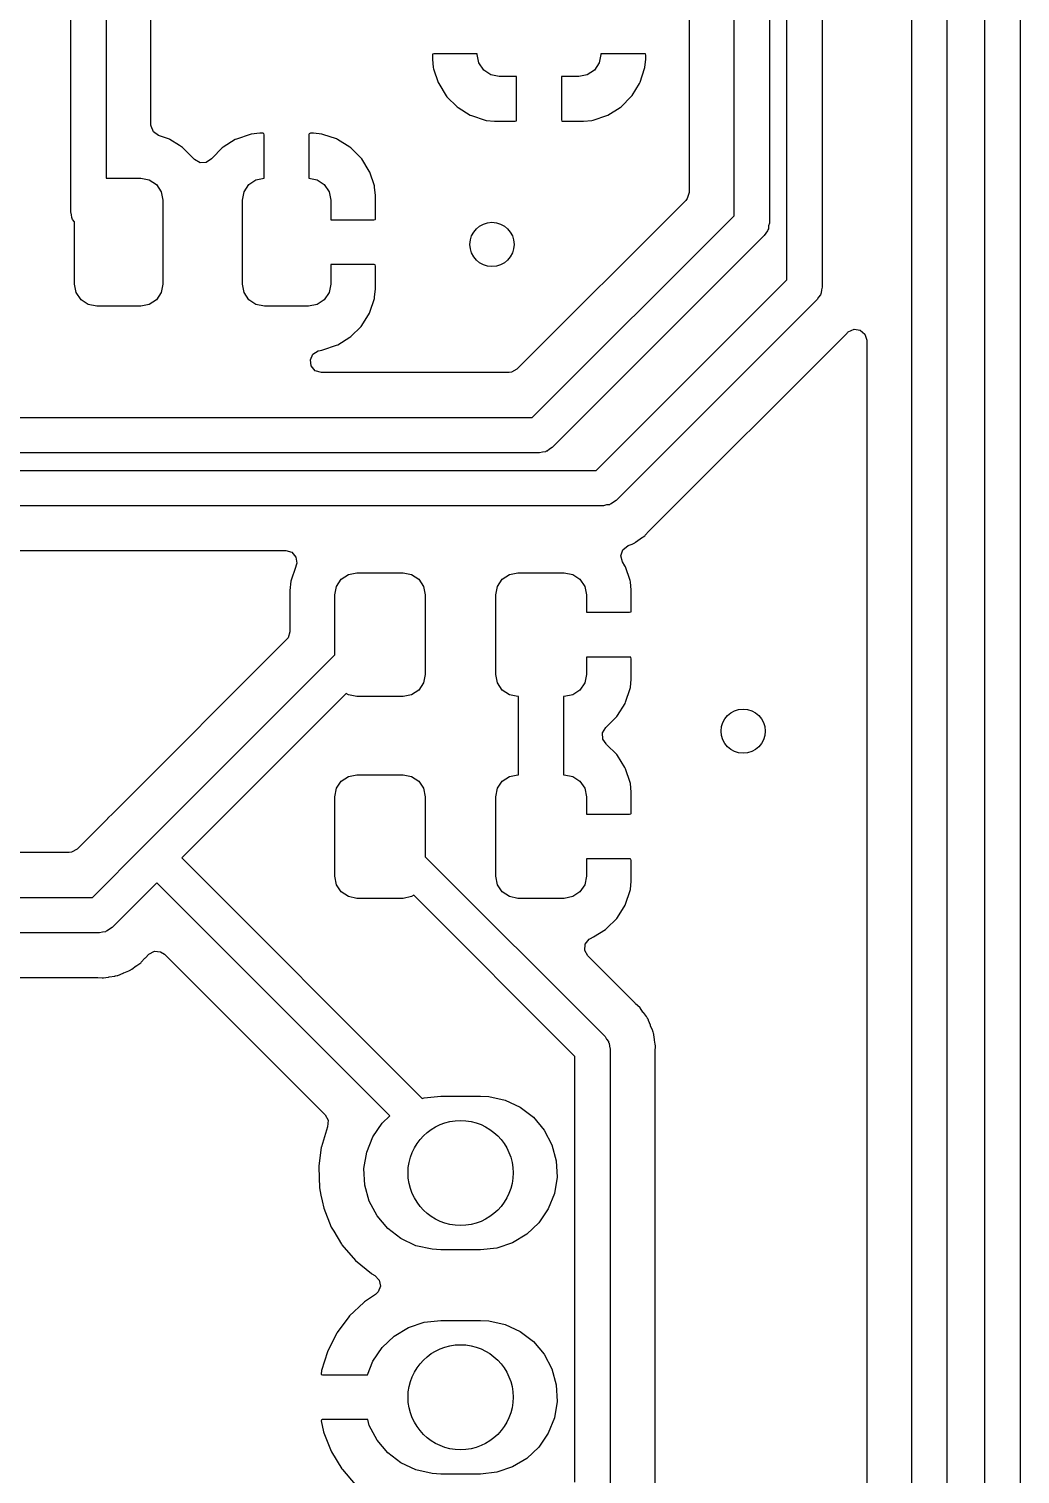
# Model space of a CAD drawing. Extents: x 83 to 135, y -230 to -45.
# Drawn here: x 123.38 to 134.61, y -179.31 to -162.94 of the extents above; entities that cross this region are included whole.
import ezdxf

# ---------------------------------------------------------------- set-up
doc = ezdxf.new("R2010")
doc.units = 0
doc.layers.add('BLACK', color=7, linetype='CONTINUOUS')

msp = doc.modelspace()

# ---------------------------------------------------------------- linework, layer by layer
at = {"layer": 'BLACK', "linetype": 'CONTINUOUS'}
for p, q in [((134.207, -221.872), (134.207, -113.017)), ((134.607, -112.934), (134.607, -221.956)), ((133.379, -211.399), (133.379, -113.214)), ((133.779, -113.132), (133.779, -211.482)), ((132.366, -146.93), (132.366, -165.862)), ((131.966, -165.779), (131.966, -147.013)), ((131.767, -149.561), (131.767, -165.137)), ((131.367, -165.054), (131.367, -149.644)), ((130.858, -149.906), (130.858, -164.791)), ((123.856, -165.011), (123.856, -152.853)), ((124.256, -161.871), (124.256, -164.629)), ((124.764, -164.027), (124.764, -162.605)), ((127.953, -163.224), (127.951, -163.232)), ((127.951, -163.232), (127.951, -163.274)), ((127.951, -163.274), (127.951, -163.281)), ((127.951, -163.281), (127.961, -163.376)), ((127.954, -163.223), (127.953, -163.224)), ((127.969, -163.219), (127.954, -163.223)), ((128.459, -163.219), (127.969, -163.219)), ((128.459, -163.227), (128.459, -163.219)), ((128.478, -163.323), (128.459, -163.227)), ((128.532, -163.404), (128.478, -163.323)), ((129.84, -163.323), (129.786, -163.404)), ((129.859, -163.227), (129.84, -163.323)), ((130.353, -163.219), (129.859, -163.219)), ((129.859, -163.219), (129.859, -163.227)), ((130.361, -163.22), (130.353, -163.219)), ((130.357, -163.375), (130.367, -163.281)), ((130.363, -163.221), (130.361, -163.22)), ((130.367, -163.237), (130.363, -163.221)), ((130.367, -163.274), (130.367, -163.237)), ((130.367, -163.281), (130.367, -163.274)), ((127.961, -163.376), (127.964, -163.39)), ((127.964, -163.39), (128.016, -163.544)), ((128.613, -163.458), (128.532, -163.404)), ((128.709, -163.477), (128.613, -163.458)), ((128.905, -163.477), (128.709, -163.477)), ((128.905, -163.971), (128.905, -163.477)), ((129.609, -163.477), (129.413, -163.477)), ((129.413, -163.477), (129.413, -163.967)), ((129.705, -163.458), (129.609, -163.477)), ((129.786, -163.404), (129.705, -163.458)), ((130.303, -163.543), (130.354, -163.388)), ((130.354, -163.388), (130.357, -163.375)), ((128.016, -163.544), (128.022, -163.557)), ((128.022, -163.557), (128.107, -163.695)), ((130.212, -163.694), (130.297, -163.556)), ((130.297, -163.556), (130.303, -163.543)), ((128.107, -163.695), (128.116, -163.706)), ((128.116, -163.706), (128.231, -163.821)), ((128.231, -163.821), (128.242, -163.83)), ((128.242, -163.83), (128.38, -163.915)), ((129.939, -163.914), (130.077, -163.829)), ((130.077, -163.829), (130.088, -163.82)), ((130.088, -163.82), (130.203, -163.705)), ((130.203, -163.705), (130.212, -163.694)), ((128.38, -163.915), (128.393, -163.921)), ((128.393, -163.921), (128.548, -163.972)), ((128.548, -163.972), (128.561, -163.975)), ((128.561, -163.975), (128.655, -163.985)), ((128.655, -163.985), (128.662, -163.985)), ((128.662, -163.985), (128.887, -163.985)), ((128.887, -163.985), (128.902, -163.981)), ((128.902, -163.981), (128.903, -163.979)), ((128.903, -163.979), (128.905, -163.971)), ((129.413, -163.967), (129.417, -163.982)), ((129.417, -163.982), (129.419, -163.983)), ((129.419, -163.983), (129.427, -163.985)), ((129.427, -163.985), (129.656, -163.985)), ((129.656, -163.985), (129.663, -163.985)), ((129.663, -163.985), (129.758, -163.975)), ((129.758, -163.975), (129.772, -163.972)), ((129.772, -163.972), (129.926, -163.92)), ((129.926, -163.92), (129.939, -163.914)), ((124.765, -164.041), (124.764, -164.027)), ((124.792, -164.106), (124.765, -164.041)), ((124.85, -164.147), (124.792, -164.106)), ((124.972, -164.187), (124.85, -164.147)), ((125.886, -164.134), (125.732, -164.186)), ((125.9, -164.131), (125.886, -164.134)), ((125.995, -164.121), (125.9, -164.131)), ((126.002, -164.121), (125.995, -164.121)), ((126.031, -164.121), (126.002, -164.121)), ((126.039, -164.123), (126.031, -164.121)), ((126.041, -164.124), (126.039, -164.123)), ((126.045, -164.139), (126.041, -164.124)), ((126.045, -164.63), (126.045, -164.139)), ((126.555, -164.127), (126.553, -164.135)), ((126.553, -164.135), (126.553, -164.63)), ((126.556, -164.125), (126.555, -164.127)), ((126.571, -164.121), (126.556, -164.125)), ((126.596, -164.121), (126.571, -164.121)), ((126.603, -164.121), (126.596, -164.121)), ((126.697, -164.131), (126.603, -164.121)), ((126.71, -164.134), (126.697, -164.131)), ((126.865, -164.185), (126.71, -164.134)), ((124.978, -164.191), (124.972, -164.187)), ((125.087, -164.258), (124.978, -164.191)), ((124.978, -164.191), (124.978, -164.191)), ((125.122, -164.28), (125.087, -164.258)), ((125.247, -164.405), (125.122, -164.28)), ((125.57, -164.286), (125.455, -164.401)), ((125.581, -164.277), (125.57, -164.286)), ((125.719, -164.192), (125.581, -164.277)), ((125.732, -164.186), (125.719, -164.192)), ((126.878, -164.191), (126.865, -164.185)), ((127.016, -164.276), (126.878, -164.191)), ((127.027, -164.285), (127.016, -164.276)), ((127.142, -164.4), (127.027, -164.285)), ((125.251, -164.411), (125.247, -164.405)), ((125.258, -164.418), (125.251, -164.411)), ((125.319, -164.454), (125.258, -164.418)), ((125.39, -164.451), (125.319, -164.454)), ((125.448, -164.41), (125.39, -164.451)), ((125.455, -164.401), (125.448, -164.41)), ((127.151, -164.411), (127.142, -164.4)), ((127.236, -164.549), (127.151, -164.411)), ((124.256, -164.629), (124.649, -164.629)), ((124.649, -164.629), (124.745, -164.648)), ((124.745, -164.648), (124.826, -164.702)), ((125.872, -164.702), (125.953, -164.648)), ((125.953, -164.648), (126.045, -164.63)), ((126.553, -164.63), (126.645, -164.648)), ((126.645, -164.648), (126.726, -164.702)), ((127.242, -164.562), (127.236, -164.549)), ((127.294, -164.716), (127.242, -164.562)), ((124.826, -164.702), (124.88, -164.783)), ((124.88, -164.783), (124.899, -164.879)), ((125.799, -164.879), (125.818, -164.783)), ((125.818, -164.783), (125.872, -164.702)), ((126.726, -164.702), (126.78, -164.783)), ((126.78, -164.783), (126.799, -164.879)), ((127.297, -164.73), (127.294, -164.716)), ((127.307, -164.825), (127.297, -164.73)), ((130.858, -164.791), (130.838, -164.859)), ((124.899, -164.879), (124.899, -165.829)), ((125.799, -165.829), (125.799, -164.879)), ((126.799, -164.879), (126.799, -165.1)), ((127.307, -164.832), (127.307, -164.825)), ((127.307, -165.086), (127.307, -164.832)), ((130.821, -164.88), (128.909, -166.793)), ((130.838, -164.859), (130.821, -164.88)), ((123.863, -165.043), (123.856, -165.011)), ((123.867, -165.076), (123.863, -165.043)), ((123.873, -165.086), (123.867, -165.076)), ((123.875, -165.097), (123.873, -165.086)), ((123.896, -165.123), (123.875, -165.097)), ((123.899, -165.128), (123.896, -165.123)), ((123.899, -165.829), (123.899, -165.128)), ((126.799, -165.1), (127.289, -165.1)), ((127.289, -165.1), (127.304, -165.096)), ((127.304, -165.096), (127.305, -165.094)), ((127.305, -165.094), (127.307, -165.086)), ((129.082, -167.338), (131.367, -165.054)), ((131.767, -165.137), (131.759, -165.17)), ((131.708, -165.278), (129.306, -167.68)), ((131.726, -165.25), (131.708, -165.278)), ((131.747, -165.224), (131.726, -165.25)), ((131.749, -165.213), (131.747, -165.224)), ((131.756, -165.203), (131.749, -165.213)), ((131.759, -165.17), (131.756, -165.203)), ((127.293, -165.608), (126.799, -165.608)), ((126.799, -165.608), (126.799, -165.829)), ((127.301, -165.61), (127.293, -165.608)), ((127.303, -165.611), (127.301, -165.61)), ((127.307, -165.626), (127.303, -165.611)), ((127.307, -165.876), (127.307, -165.626)), ((129.807, -167.938), (131.966, -165.779)), ((123.918, -165.925), (123.899, -165.829)), ((123.972, -166.006), (123.918, -165.925)), ((124.88, -165.925), (124.826, -166.006)), ((124.899, -165.829), (124.88, -165.925)), ((125.818, -165.925), (125.799, -165.829)), ((125.872, -166.006), (125.818, -165.925)), ((126.78, -165.925), (126.726, -166.006)), ((126.799, -165.829), (126.78, -165.925)), ((127.297, -165.977), (127.307, -165.883)), ((127.307, -165.883), (127.307, -165.876)), ((132.346, -165.949), (132.325, -165.975)), ((132.349, -165.937), (132.346, -165.949)), ((132.355, -165.928), (132.349, -165.937)), ((132.359, -165.894), (132.355, -165.928)), ((132.366, -165.862), (132.359, -165.894)), ((124.053, -166.06), (123.972, -166.006)), ((124.149, -166.079), (124.053, -166.06)), ((124.649, -166.079), (124.149, -166.079)), ((124.745, -166.06), (124.649, -166.079)), ((124.826, -166.006), (124.745, -166.06)), ((125.953, -166.06), (125.872, -166.006)), ((126.049, -166.079), (125.953, -166.06)), ((126.549, -166.079), (126.049, -166.079)), ((126.645, -166.06), (126.549, -166.079)), ((126.726, -166.006), (126.645, -166.06)), ((127.243, -166.145), (127.294, -165.99)), ((127.294, -165.99), (127.297, -165.977)), ((132.308, -166.003), (130.031, -168.28)), ((132.325, -165.975), (132.308, -166.003)), ((127.152, -166.296), (127.237, -166.158)), ((127.237, -166.158), (127.243, -166.145)), ((126.879, -166.516), (127.017, -166.431)), ((127.017, -166.431), (127.028, -166.422)), ((127.028, -166.422), (127.143, -166.307)), ((127.143, -166.307), (127.152, -166.296)), ((130.408, -168.621), (132.647, -166.383)), ((132.647, -166.383), (132.653, -166.377)), ((132.653, -166.377), (132.661, -166.37)), ((132.661, -166.37), (132.726, -166.34)), ((132.726, -166.34), (132.796, -166.35)), ((132.796, -166.35), (132.85, -166.396)), ((132.85, -166.396), (132.87, -166.465)), ((126.598, -166.621), (126.658, -166.583)), ((126.658, -166.583), (126.681, -166.579)), ((126.681, -166.579), (126.698, -166.577)), ((126.698, -166.577), (126.712, -166.574)), ((126.712, -166.574), (126.866, -166.522)), ((126.866, -166.522), (126.879, -166.516)), ((132.87, -166.465), (132.87, -211.136)), ((126.569, -166.686), (126.598, -166.621)), ((126.579, -166.756), (126.569, -166.686)), ((126.625, -166.81), (126.579, -166.756)), ((126.694, -166.83), (126.625, -166.81)), ((128.819, -166.83), (126.694, -166.83)), ((128.846, -166.827), (128.819, -166.83)), ((128.909, -166.793), (128.846, -166.827)), ((116.078, -167.338), (129.082, -167.338)), ((129.165, -167.738), (116.161, -167.738)), ((129.198, -167.731), (129.165, -167.738)), ((129.231, -167.727), (129.198, -167.731)), ((129.241, -167.721), (129.231, -167.727)), ((129.252, -167.719), (129.241, -167.721)), ((129.278, -167.698), (129.252, -167.719)), ((129.306, -167.68), (129.278, -167.698)), ((116.342, -167.938), (129.807, -167.938)), ((129.89, -168.338), (116.425, -168.338)), ((129.922, -168.33), (129.89, -168.338)), ((129.956, -168.327), (129.922, -168.33)), ((129.965, -168.321), (129.956, -168.327)), ((129.977, -168.318), (129.965, -168.321)), ((130.003, -168.297), (129.977, -168.318)), ((130.031, -168.28), (130.003, -168.297)), ((130.253, -168.752), (130.304, -168.713)), ((130.304, -168.713), (130.309, -168.709)), ((130.309, -168.709), (130.356, -168.678)), ((130.356, -168.678), (130.362, -168.673)), ((130.356, -168.678), (130.356, -168.678)), ((130.362, -168.673), (130.403, -168.627)), ((130.403, -168.627), (130.408, -168.621)), ((116.688, -168.846), (126.29, -168.846)), ((126.29, -168.846), (126.358, -168.866)), ((126.358, -168.866), (126.405, -168.92)), ((130.086, -168.906), (130.107, -168.838)), ((130.105, -168.975), (130.086, -168.906)), ((130.107, -168.838), (130.167, -168.79)), ((130.167, -168.79), (130.213, -168.773)), ((130.213, -168.773), (130.221, -168.77)), ((130.213, -168.773), (130.213, -168.773)), ((130.221, -168.77), (130.227, -168.766)), ((130.227, -168.766), (130.229, -168.765)), ((130.229, -168.765), (130.244, -168.757)), ((130.244, -168.757), (130.246, -168.755)), ((130.246, -168.755), (130.253, -168.752)), ((126.403, -169.026), (126.347, -169.194)), ((126.405, -169.023), (126.403, -169.026)), ((126.405, -168.92), (126.415, -168.99)), ((126.415, -168.99), (126.405, -169.023)), ((130.132, -169.019), (130.105, -168.975)), ((130.138, -169.032), (130.132, -169.019)), ((130.19, -169.186), (130.138, -169.032)), ((126.347, -169.194), (126.337, -169.299)), ((126.864, -169.253), (126.918, -169.172)), ((126.918, -169.172), (126.999, -169.118)), ((126.999, -169.118), (127.095, -169.099)), ((127.095, -169.099), (127.62, -169.099)), ((127.62, -169.099), (127.716, -169.118)), ((127.716, -169.118), (127.797, -169.172)), ((127.797, -169.172), (127.851, -169.253)), ((128.689, -169.253), (128.743, -169.172)), ((128.743, -169.172), (128.824, -169.118)), ((128.824, -169.118), (128.92, -169.099)), ((128.92, -169.099), (129.445, -169.099)), ((129.445, -169.099), (129.541, -169.118)), ((129.541, -169.118), (129.622, -169.172)), ((129.622, -169.172), (129.676, -169.253)), ((130.193, -169.2), (130.19, -169.186)), ((130.203, -169.295), (130.193, -169.2)), ((126.337, -169.299), (126.337, -169.766)), ((126.845, -169.349), (126.864, -169.253)), ((126.845, -170.029), (126.845, -169.349)), ((127.851, -169.253), (127.87, -169.349)), ((127.87, -169.349), (127.87, -170.249)), ((128.67, -169.349), (128.689, -169.253)), ((128.67, -170.249), (128.67, -169.349)), ((129.676, -169.253), (129.695, -169.349)), ((129.695, -169.349), (129.695, -169.545)), ((130.203, -169.302), (130.203, -169.295)), ((130.203, -169.531), (130.203, -169.302)), ((129.695, -169.545), (130.185, -169.545)), ((130.185, -169.545), (130.2, -169.541)), ((130.2, -169.541), (130.201, -169.539)), ((130.201, -169.539), (130.203, -169.531)), ((126.3, -169.855), (124.361, -171.793)), ((126.316, -169.834), (126.3, -169.855)), ((126.337, -169.766), (126.316, -169.834)), ((124.688, -172.186), (126.845, -170.029)), ((129.695, -170.053), (129.695, -170.249)), ((130.189, -170.053), (129.695, -170.053)), ((130.197, -170.055), (130.189, -170.053)), ((130.199, -170.056), (130.197, -170.055)), ((130.203, -170.071), (130.199, -170.056)), ((130.203, -170.296), (130.203, -170.071)), ((127.851, -170.345), (127.797, -170.426)), ((127.87, -170.249), (127.851, -170.345)), ((128.689, -170.345), (128.67, -170.249)), ((128.743, -170.426), (128.689, -170.345)), ((129.676, -170.345), (129.622, -170.426)), ((129.695, -170.249), (129.676, -170.345)), ((130.193, -170.397), (130.203, -170.303)), ((130.203, -170.303), (130.203, -170.296)), ((126.975, -170.464), (125.112, -172.327)), ((126.999, -170.48), (126.975, -170.464)), ((127.095, -170.499), (126.999, -170.48)), ((127.62, -170.499), (127.095, -170.499)), ((127.716, -170.48), (127.62, -170.499)), ((127.797, -170.426), (127.716, -170.48)), ((128.824, -170.48), (128.743, -170.426)), ((128.92, -170.499), (128.824, -170.48)), ((128.928, -170.499), (128.92, -170.499)), ((128.928, -171.385), (128.928, -170.499)), ((129.445, -170.499), (129.436, -170.499)), ((129.436, -170.499), (129.436, -171.385)), ((129.541, -170.48), (129.445, -170.499)), ((129.622, -170.426), (129.541, -170.48)), ((130.139, -170.565), (130.19, -170.41)), ((130.19, -170.41), (130.193, -170.397)), ((130.048, -170.716), (130.133, -170.578)), ((130.133, -170.578), (130.139, -170.565)), ((129.878, -170.912), (129.914, -170.851)), ((129.914, -170.851), (129.923, -170.843)), ((129.923, -170.843), (129.924, -170.842)), ((129.924, -170.842), (130.039, -170.727)), ((130.039, -170.727), (130.048, -170.716)), ((129.882, -170.983), (129.878, -170.912)), ((129.919, -171.035), (129.882, -170.983)), ((129.918, -171.036), (129.919, -171.035)), ((129.922, -171.041), (129.918, -171.036)), ((129.923, -171.041), (129.922, -171.041)), ((130.038, -171.156), (129.923, -171.041)), ((129.923, -171.041), (129.923, -171.041)), ((130.047, -171.167), (130.038, -171.156)), ((130.132, -171.305), (130.047, -171.167)), ((130.138, -171.318), (130.132, -171.305)), ((130.19, -171.472), (130.138, -171.318)), ((126.864, -171.539), (126.918, -171.458)), ((126.918, -171.458), (126.999, -171.404)), ((126.999, -171.404), (127.095, -171.385)), ((127.095, -171.385), (127.62, -171.385)), ((127.62, -171.385), (127.716, -171.404)), ((127.716, -171.404), (127.797, -171.458)), ((127.797, -171.458), (127.851, -171.539)), ((128.689, -171.539), (128.743, -171.458)), ((128.743, -171.458), (128.824, -171.404)), ((128.824, -171.404), (128.92, -171.385)), ((128.92, -171.385), (128.928, -171.385)), ((129.436, -171.385), (129.445, -171.385)), ((129.445, -171.385), (129.541, -171.404)), ((129.541, -171.404), (129.622, -171.458)), ((129.622, -171.458), (129.676, -171.539)), ((130.193, -171.486), (130.19, -171.472)), ((130.203, -171.581), (130.193, -171.486)), ((126.845, -171.635), (126.864, -171.539)), ((126.845, -172.535), (126.845, -171.635)), ((127.851, -171.539), (127.87, -171.635)), ((127.87, -171.635), (127.87, -172.315)), ((128.67, -171.635), (128.689, -171.539)), ((128.67, -172.535), (128.67, -171.635)), ((129.676, -171.539), (129.695, -171.635)), ((129.695, -171.635), (129.695, -171.831)), ((130.203, -171.588), (130.203, -171.581)), ((130.203, -171.817), (130.203, -171.588)), ((124.334, -171.82), (124.273, -171.881)), ((124.335, -171.82), (124.334, -171.82)), ((124.361, -171.793), (124.335, -171.82)), ((124.361, -171.793), (124.361, -171.793)), ((129.695, -171.831), (130.185, -171.831)), ((130.185, -171.831), (130.2, -171.827)), ((130.2, -171.827), (130.201, -171.825)), ((130.201, -171.825), (130.203, -171.817)), ((124.268, -171.887), (123.926, -172.229)), ((124.269, -171.885), (124.268, -171.887)), ((124.27, -171.884), (124.269, -171.885)), ((124.273, -171.881), (124.27, -171.884)), ((124.273, -171.881), (124.273, -171.881)), ((123.837, -172.266), (120.547, -172.266)), ((123.864, -172.263), (123.837, -172.266)), ((123.926, -172.229), (123.864, -172.263)), ((124.1, -172.774), (124.688, -172.186)), ((125.112, -172.327), (127.837, -175.052)), ((127.87, -172.315), (129.906, -174.351)), ((130.189, -172.339), (129.695, -172.339)), ((129.695, -172.339), (129.695, -172.535)), ((130.197, -172.341), (130.189, -172.339)), ((130.199, -172.342), (130.197, -172.341)), ((130.203, -172.357), (130.199, -172.342)), ((130.203, -172.582), (130.203, -172.357)), ((124.829, -172.61), (124.324, -173.116)), ((127.469, -175.25), (124.829, -172.61)), ((126.864, -172.631), (126.845, -172.535)), ((126.918, -172.712), (126.864, -172.631)), ((128.689, -172.631), (128.67, -172.535)), ((128.743, -172.712), (128.689, -172.631)), ((129.676, -172.631), (129.622, -172.712)), ((129.695, -172.535), (129.676, -172.631)), ((130.193, -172.683), (130.203, -172.589)), ((130.203, -172.589), (130.203, -172.582)), ((120.152, -172.774), (124.1, -172.774)), ((126.999, -172.766), (126.918, -172.712)), ((127.095, -172.785), (126.999, -172.766)), ((127.62, -172.785), (127.095, -172.785)), ((127.716, -172.766), (127.62, -172.785)), ((127.74, -172.75), (127.716, -172.766)), ((129.565, -174.575), (127.74, -172.75)), ((128.824, -172.766), (128.743, -172.712)), ((128.92, -172.785), (128.824, -172.766)), ((129.445, -172.785), (128.92, -172.785)), ((129.541, -172.766), (129.445, -172.785)), ((129.622, -172.712), (129.541, -172.766)), ((130.139, -172.851), (130.19, -172.696)), ((130.19, -172.696), (130.193, -172.683)), ((130.048, -173.002), (130.133, -172.864)), ((130.133, -172.864), (130.139, -172.851)), ((124.258, -173.157), (124.248, -173.163)), ((124.269, -173.154), (124.258, -173.157)), ((124.295, -173.133), (124.269, -173.154)), ((124.324, -173.116), (124.295, -173.133)), ((129.775, -173.222), (129.913, -173.137)), ((129.913, -173.137), (129.924, -173.128)), ((129.924, -173.128), (130.039, -173.013)), ((130.039, -173.013), (130.048, -173.002)), ((124.182, -173.174), (120.154, -173.174)), ((124.215, -173.167), (124.182, -173.174)), ((124.248, -173.163), (124.215, -173.167)), ((129.678, -173.375), (129.683, -173.304)), ((129.683, -173.304), (129.725, -173.247)), ((129.725, -173.247), (129.755, -173.232)), ((129.755, -173.232), (129.759, -173.23)), ((129.755, -173.232), (129.755, -173.232)), ((129.759, -173.23), (129.761, -173.229)), ((129.761, -173.229), (129.762, -173.228)), ((129.762, -173.228), (129.775, -173.222)), ((124.654, -173.509), (124.696, -173.463)), ((124.696, -173.463), (124.701, -173.458)), ((124.701, -173.458), (124.74, -173.418)), ((124.74, -173.418), (124.802, -173.384)), ((124.802, -173.384), (124.873, -173.389)), ((124.873, -173.389), (124.918, -173.418)), ((124.918, -173.418), (125.829, -174.329)), ((129.712, -173.437), (129.678, -173.375)), ((130.248, -173.974), (129.712, -173.437)), ((124.389, -173.657), (124.447, -173.632)), ((124.447, -173.632), (124.453, -173.629)), ((124.453, -173.629), (124.457, -173.628)), ((124.457, -173.628), (124.513, -173.606)), ((124.513, -173.606), (124.519, -173.602)), ((124.519, -173.602), (124.522, -173.601)), ((124.522, -173.601), (124.537, -173.593)), ((124.537, -173.593), (124.539, -173.591)), ((124.539, -173.591), (124.546, -173.588)), ((124.546, -173.588), (124.597, -173.549)), ((124.597, -173.549), (124.602, -173.546)), ((124.602, -173.546), (124.648, -173.514)), ((124.648, -173.514), (124.654, -173.509)), ((124.648, -173.514), (124.648, -173.514)), ((120.547, -173.683), (124.154, -173.683)), ((124.154, -173.683), (124.162, -173.683)), ((124.162, -173.683), (124.212, -173.686)), ((124.212, -173.686), (124.212, -173.686)), ((124.212, -173.686), (124.22, -173.687)), ((124.22, -173.687), (124.227, -173.685)), ((124.227, -173.685), (124.254, -173.681)), ((124.227, -173.685), (124.227, -173.685)), ((124.254, -173.681), (124.283, -173.676)), ((124.283, -173.676), (124.289, -173.675)), ((124.289, -173.675), (124.353, -173.667)), ((124.353, -173.667), (124.36, -173.664)), ((124.36, -173.664), (124.362, -173.664)), ((124.362, -173.664), (124.379, -173.659)), ((124.379, -173.659), (124.381, -173.659)), ((124.381, -173.659), (124.389, -173.657)), ((130.253, -173.979), (130.248, -173.974)), ((130.3, -174.02), (130.253, -173.979)), ((130.304, -174.026), (130.3, -174.02)), ((130.336, -174.073), (130.304, -174.026)), ((130.304, -174.026), (130.304, -174.026)), ((130.34, -174.078), (130.336, -174.073)), ((130.374, -174.123), (130.34, -174.078)), ((130.379, -174.129), (130.374, -174.123)), ((130.374, -174.123), (130.374, -174.123)), ((130.382, -174.136), (130.379, -174.129)), ((130.383, -174.138), (130.382, -174.136)), ((130.391, -174.153), (130.383, -174.138)), ((130.393, -174.155), (130.391, -174.153)), ((130.397, -174.161), (130.393, -174.155)), ((130.4, -174.168), (130.397, -174.161)), ((130.42, -174.221), (130.4, -174.168)), ((130.4, -174.168), (130.4, -174.168)), ((130.422, -174.227), (130.42, -174.221)), ((130.445, -174.279), (130.422, -174.227)), ((130.448, -174.286), (130.445, -174.279)), ((130.449, -174.293), (130.448, -174.286)), ((130.45, -174.296), (130.449, -174.293)), ((130.454, -174.312), (130.45, -174.296)), ((125.829, -174.329), (126.737, -175.237)), ((129.906, -174.351), (129.924, -174.379)), ((129.924, -174.379), (129.945, -174.405)), ((129.945, -174.405), (129.947, -174.416)), ((129.947, -174.416), (129.953, -174.426)), ((129.953, -174.426), (129.957, -174.459)), ((129.957, -174.459), (129.965, -174.492)), ((130.455, -174.315), (130.454, -174.312)), ((130.458, -174.322), (130.455, -174.315)), ((130.459, -174.329), (130.458, -174.322)), ((130.465, -174.385), (130.459, -174.329)), ((130.466, -174.392), (130.465, -174.385)), ((130.474, -174.438), (130.466, -174.392)), ((130.473, -174.512), (130.477, -174.462)), ((130.477, -174.455), (130.474, -174.438)), ((130.477, -174.462), (130.477, -174.455)), ((130.477, -174.462), (130.477, -174.462)), ((129.565, -179.398), (129.565, -174.575)), ((129.965, -174.492), (129.965, -179.481)), ((130.473, -174.521), (130.473, -174.512)), ((130.473, -179.456), (130.473, -174.521)), ((127.837, -175.052), (127.858, -175.045)), ((127.858, -175.045), (128.045, -175.025)), ((128.045, -175.025), (128.495, -175.025)), ((128.495, -175.025), (128.592, -175.03)), ((128.592, -175.03), (128.775, -175.071)), ((128.775, -175.071), (128.946, -175.151)), ((126.737, -175.237), (126.771, -175.299)), ((127.382, -175.331), (127.469, -175.25)), ((128.946, -175.151), (129.095, -175.265)), ((129.095, -175.265), (129.216, -175.409)), ((126.763, -175.374), (126.694, -175.598)), ((126.764, -175.372), (126.763, -175.374)), ((126.771, -175.299), (126.764, -175.372)), ((127.277, -175.487), (127.382, -175.331)), ((129.216, -175.409), (129.304, -175.575)), ((126.693, -175.603), (126.664, -175.82)), ((126.694, -175.598), (126.693, -175.603)), ((126.693, -175.603), (126.693, -175.603)), ((127.207, -175.661), (127.277, -175.487)), ((129.304, -175.575), (129.354, -175.756)), ((127.176, -175.846), (127.207, -175.661)), ((129.354, -175.756), (129.364, -175.944)), ((126.664, -175.82), (126.663, -175.83)), ((126.663, -175.83), (126.672, -176.064)), ((127.186, -176.034), (127.176, -175.846)), ((129.364, -175.944), (129.333, -176.129)), ((126.672, -176.064), (126.689, -176.148)), ((127.236, -176.215), (127.186, -176.034)), ((126.689, -176.148), (126.703, -176.212)), ((126.703, -176.212), (126.72, -176.293)), ((127.324, -176.381), (127.236, -176.215)), ((129.333, -176.129), (129.263, -176.303)), ((126.72, -176.293), (126.806, -176.51)), ((127.445, -176.525), (127.324, -176.381)), ((129.263, -176.303), (129.158, -176.459)), ((126.806, -176.51), (126.833, -176.554)), ((126.833, -176.554), (126.923, -176.703)), ((127.594, -176.639), (127.445, -176.525)), ((129.021, -176.588), (128.86, -176.685)), ((129.158, -176.459), (129.021, -176.588)), ((126.923, -176.703), (126.927, -176.71)), ((126.927, -176.71), (127.08, -176.887)), ((127.765, -176.719), (127.594, -176.639)), ((127.948, -176.76), (127.765, -176.719)), ((128.045, -176.765), (127.948, -176.76)), ((128.682, -176.745), (128.495, -176.765)), ((128.86, -176.685), (128.682, -176.745)), ((127.08, -176.887), (127.261, -177.035)), ((128.495, -176.765), (128.045, -176.765)), ((127.261, -177.035), (127.266, -177.038)), ((127.266, -177.038), (127.266, -177.038)), ((127.266, -177.038), (127.299, -177.057)), ((127.299, -177.057), (127.348, -177.108)), ((127.336, -177.243), (127.307, -177.271)), ((127.362, -177.177), (127.336, -177.243)), ((127.348, -177.108), (127.362, -177.177)), ((127.175, -177.361), (127.013, -177.515)), ((127.183, -177.354), (127.175, -177.361)), ((127.307, -177.271), (127.183, -177.354)), ((127.006, -177.523), (126.873, -177.702)), ((127.013, -177.515), (127.006, -177.523)), ((127.858, -177.585), (128.045, -177.565)), ((128.045, -177.565), (128.495, -177.565)), ((128.495, -177.565), (128.592, -177.57)), ((128.592, -177.57), (128.775, -177.611)), ((126.867, -177.711), (126.766, -177.91)), ((126.873, -177.702), (126.867, -177.711)), ((127.382, -177.871), (127.519, -177.742)), ((127.519, -177.742), (127.68, -177.645)), ((127.68, -177.645), (127.858, -177.585)), ((128.775, -177.611), (128.946, -177.691)), ((128.946, -177.691), (129.095, -177.805)), ((127.277, -178.027), (127.382, -177.871)), ((129.095, -177.805), (129.216, -177.949)), ((126.762, -177.92), (126.696, -178.133)), ((126.766, -177.91), (126.762, -177.92)), ((127.215, -178.181), (127.277, -178.027)), ((129.216, -177.949), (129.304, -178.115)), ((126.694, -178.143), (126.691, -178.163)), ((126.691, -178.163), (126.693, -178.177)), ((126.693, -178.177), (126.706, -178.181)), ((126.696, -178.133), (126.694, -178.143)), ((126.706, -178.181), (127.215, -178.181)), ((129.304, -178.115), (129.354, -178.296)), ((129.354, -178.296), (129.364, -178.484)), ((129.364, -178.484), (129.333, -178.669)), ((126.695, -178.693), (126.693, -178.704)), ((126.693, -178.704), (126.719, -178.827)), ((126.708, -178.689), (126.695, -178.693)), ((127.218, -178.689), (126.708, -178.689)), ((127.236, -178.755), (127.218, -178.689)), ((129.333, -178.669), (129.263, -178.843)), ((126.719, -178.827), (126.722, -178.837)), ((126.722, -178.837), (126.804, -179.045)), ((127.324, -178.921), (127.236, -178.755)), ((129.263, -178.843), (129.158, -178.999)), ((126.804, -179.045), (126.809, -179.054)), ((126.809, -179.054), (126.925, -179.245)), ((127.445, -179.065), (127.324, -178.921)), ((129.158, -178.999), (129.021, -179.128)), ((127.594, -179.179), (127.445, -179.065)), ((127.765, -179.259), (127.594, -179.179)), ((129.021, -179.128), (128.86, -179.225)), ((126.925, -179.245), (126.931, -179.254)), ((126.931, -179.254), (127.077, -179.422)), ((127.948, -179.3), (127.765, -179.259)), ((128.045, -179.305), (127.948, -179.3)), ((128.495, -179.305), (128.045, -179.305)), ((128.682, -179.285), (128.495, -179.305)), ((128.86, -179.225), (128.682, -179.285))]:
    msp.add_line(p, q, dxfattribs=at)
at = {"layer": 'BLACK'}
for centre, radius in [((128.626, -165.379), 0.25), ((131.47, -170.891), 0.25), ((128.27, -175.895), 0.595), ((128.27, -178.435), 0.595)]:
    msp.add_circle(centre, radius, dxfattribs=at)

doc.saveas('drawing.dxf')
